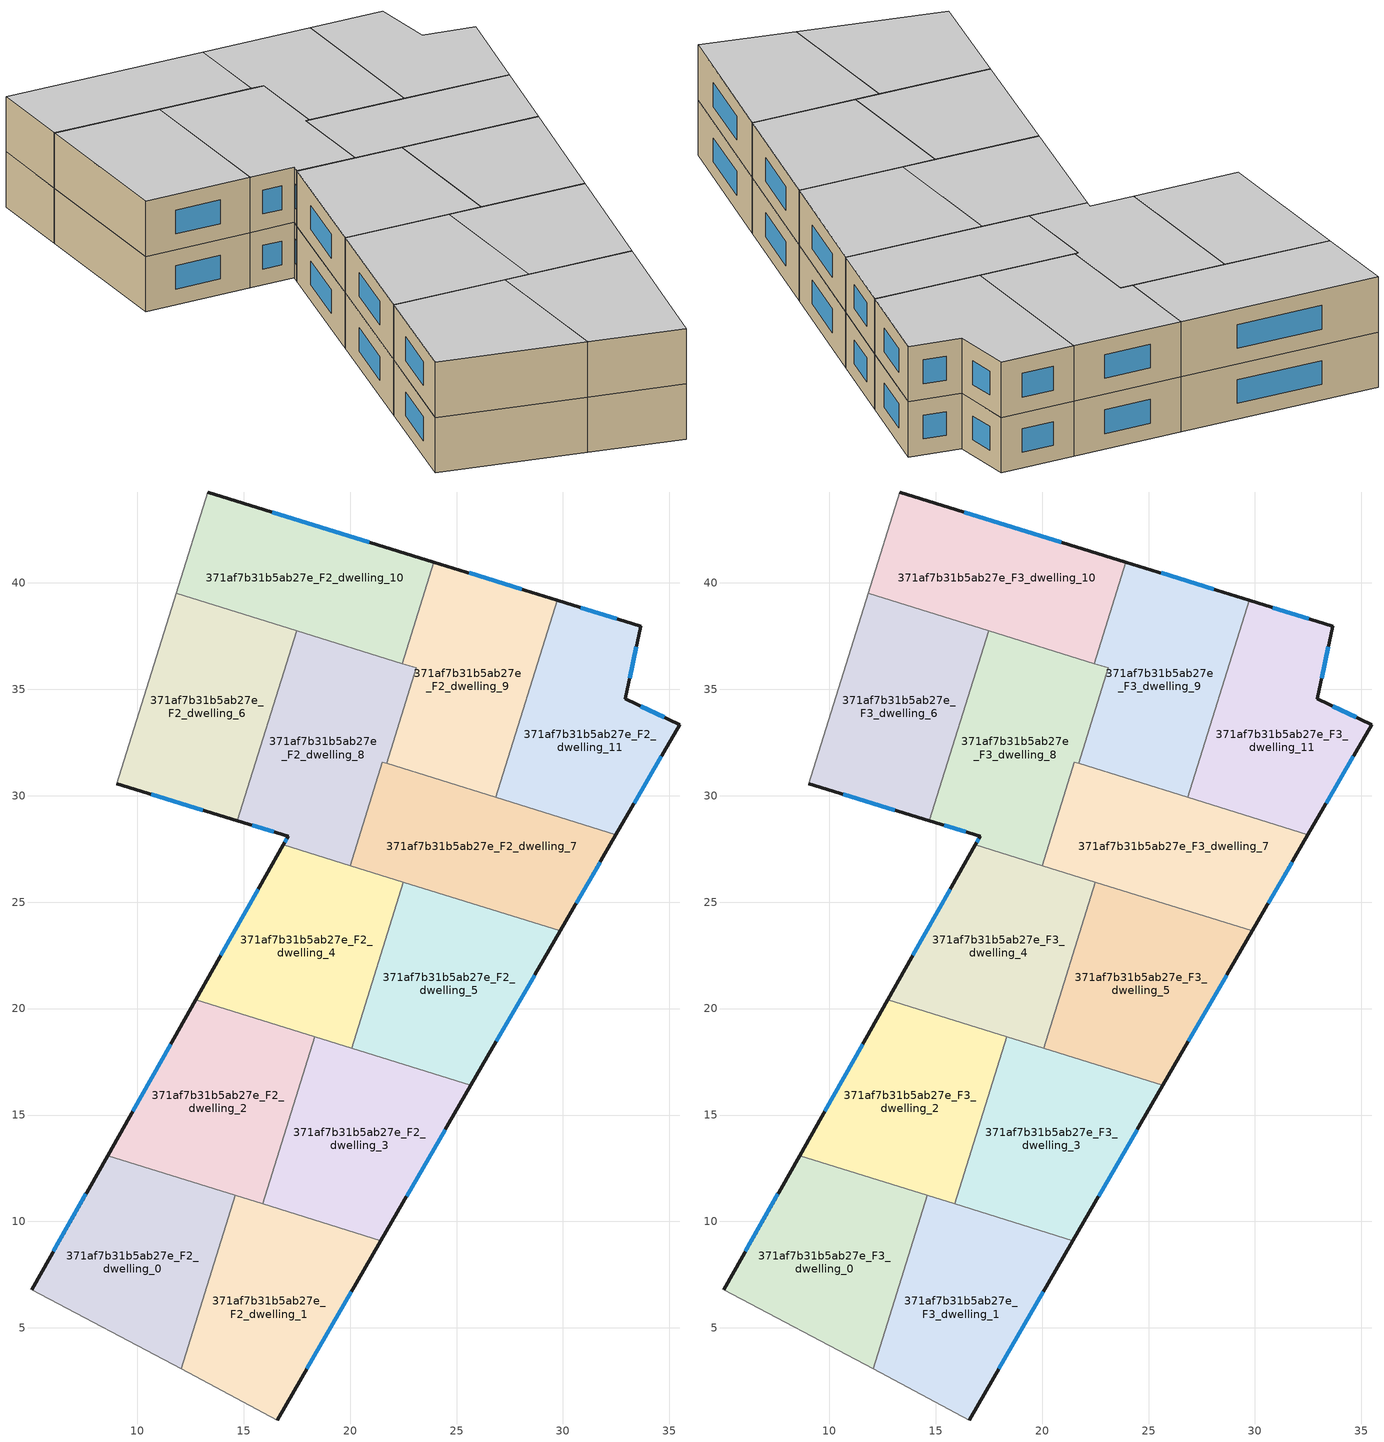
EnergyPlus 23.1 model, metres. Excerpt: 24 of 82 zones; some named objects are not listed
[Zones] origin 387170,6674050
371af7b31b5ab27e_F2_dwelling_0
 floor to 371af7b31b5ab27e_F1_dwelling_0 (EU_floor_Construction): 14.6,11.23 12.06,3.07 5.05,6.8 8.61,13.09 z6
 wall outside (EU_wall_Construction): 8.61,13.09 5.05,6.8 z6:9
 wall adiabatic (EU_wall_Construction): 5.05,6.8 12.06,3.07 z6:9
 wall to 371af7b31b5ab27e_F2_dwelling_1 (EU_wall_Construction): 12.06,3.07 14.6,11.23 z6:9
 wall to 371af7b31b5ab27e_F2_dwelling_2 (EU_wall_Construction): 14.6,11.23 8.61,13.09 z6:9
 window (EU_Window_Construction): 7.59,11.29 6.07,8.6 z6.86:8.14
371af7b31b5ab27e_F2_dwelling_1
 floor to 371af7b31b5ab27e_F1_dwelling_1 (EU_floor_Construction): 21.45,9.09 16.58,0.67 12.06,3.07 14.6,11.23 z6
 wall outside (EU_wall_Construction): 16.58,0.67 21.45,9.09 z6:9
 wall adiabatic (EU_wall_Construction): 12.06,3.07 16.58,0.67 z6:9
 wall to 371af7b31b5ab27e_F2_dwelling_3 (EU_wall_Construction): 21.45,9.09 15.9,10.82 z6:9
 wall to 371af7b31b5ab27e_F2_dwelling_2 (EU_wall_Construction): 15.9,10.82 14.6,11.23 z6:9
 window (EU_Window_Construction): 17.97,3.08 20.06,6.69 z6.86:8.14
371af7b31b5ab27e_F2_dwelling_10
 floor to 371af7b31b5ab27e_F1_dwelling_10 (EU_floor_Construction): 23.94,40.97 22.45,36.2 11.83,39.51 13.31,44.26 z6
 wall outside (EU_wall_Construction): 23.94,40.97 13.31,44.26 z6:9
 wall to 371af7b31b5ab27e_F2_dwelling_9 (EU_wall_Construction): 22.45,36.2 23.94,40.97 z6:9
 wall adiabatic (EU_wall_Construction): 13.31,44.26 11.83,39.51 z6:9
 wall to 371af7b31b5ab27e_F2_dwelling_6 (EU_wall_Construction): 11.83,39.51 17.49,37.75 z6:9
 wall to 371af7b31b5ab27e_F2_dwelling_8 (EU_wall_Construction): 17.49,37.75 22.45,36.2 z6:9
 window (EU_Window_Construction): 20.9,41.91 16.34,43.32 z6.86:8.14
371af7b31b5ab27e_F2_dwelling_11
 floor to 371af7b31b5ab27e_F1_dwelling_11 (EU_floor_Construction): 33.65,37.97 32.92,34.55 35.48,33.34 32.49,28.16 26.84,29.92 29.72,39.18 z6
 wall outside (EU_wall_Construction): 32.49,28.16 35.48,33.34 32.92,34.55 33.65,37.97 29.72,39.18 z6:9
 wall to 371af7b31b5ab27e_F2_dwelling_9 (EU_wall_Construction): 29.72,39.18 26.84,29.92 z6:9
 wall to 371af7b31b5ab27e_F2_dwelling_7 (EU_wall_Construction): 26.84,29.92 32.49,28.16 z6:9
 window (EU_Window_Construction): 32.53,38.32 30.84,38.84 / 33.13,35.52 33.44,36.99 / 34.75,33.68 33.65,34.2 / 33.34,29.64 34.63,31.86 z6.86:8.14
371af7b31b5ab27e_F2_dwelling_2
 floor to 371af7b31b5ab27e_F1_dwelling_2 (EU_floor_Construction): 18.34,18.68 15.9,10.82 8.61,13.09 12.75,20.42 z6
 wall outside (EU_wall_Construction): 12.75,20.42 8.61,13.09 z6:9
 wall to 371af7b31b5ab27e_F2_dwelling_3 (EU_wall_Construction): 15.9,10.82 18.34,18.68 z6:9
 wall to 371af7b31b5ab27e_F2_dwelling_4 (EU_wall_Construction): 18.34,18.68 12.75,20.42 z6:9
 window (EU_Window_Construction): 11.57,18.32 9.79,15.18 z6.86:8.14
371af7b31b5ab27e_F2_dwelling_3
 floor to 371af7b31b5ab27e_F1_dwelling_3 (EU_floor_Construction): 25.68,16.39 21.45,9.09 15.9,10.82 18.34,18.68 z6
 wall outside (EU_wall_Construction): 21.45,9.09 25.68,16.39 z6:9
 wall to 371af7b31b5ab27e_F2_dwelling_5 (EU_wall_Construction): 25.68,16.39 20.08,18.14 z6:9
 wall to 371af7b31b5ab27e_F2_dwelling_4 (EU_wall_Construction): 20.08,18.14 18.34,18.68 z6:9
 window (EU_Window_Construction): 22.66,11.18 24.47,14.31 z6.86:8.14
371af7b31b5ab27e_F2_dwelling_4
 floor to 371af7b31b5ab27e_F1_dwelling_4 (EU_floor_Construction): 22.51,25.94 20.08,18.14 12.75,20.42 16.87,27.7 z6
 wall outside (EU_wall_Construction): 16.87,27.7 12.75,20.42 z6:9
 wall to 371af7b31b5ab27e_F2_dwelling_5 (EU_wall_Construction): 20.08,18.14 22.51,25.94 z6:9
 wall to 371af7b31b5ab27e_F2_dwelling_8 (EU_wall_Construction): 20.01,26.72 16.87,27.7 z6:9
 wall to 371af7b31b5ab27e_F2_dwelling_7 (EU_wall_Construction): 22.51,25.94 20.01,26.72 z6:9
 window (EU_Window_Construction): 15.69,25.62 13.93,22.5 z6.86:8.14
371af7b31b5ab27e_F2_dwelling_5
 floor to 371af7b31b5ab27e_F1_dwelling_5 (EU_floor_Construction): 29.88,23.65 25.68,16.39 20.08,18.14 22.51,25.94 z6
 wall outside (EU_wall_Construction): 25.68,16.39 29.88,23.65 z6:9
 wall to 371af7b31b5ab27e_F2_dwelling_7 (EU_wall_Construction): 29.88,23.65 22.51,25.94 z6:9
 window (EU_Window_Construction): 26.88,18.47 28.68,21.58 z6.86:8.14
371af7b31b5ab27e_F2_dwelling_6
 floor to 371af7b31b5ab27e_F1_dwelling_6 (EU_floor_Construction): 17.49,37.75 14.71,28.83 9.04,30.55 11.83,39.51 z6
 wall outside (EU_wall_Construction): 9.04,30.55 14.71,28.83 z6:9
 wall to 371af7b31b5ab27e_F2_dwelling_8 (EU_wall_Construction): 14.71,28.83 17.49,37.75 z6:9
 wall adiabatic (EU_wall_Construction): 11.83,39.51 9.04,30.55 z6:9
 window (EU_Window_Construction): 10.66,30.06 13.09,29.32 z6.86:8.14
371af7b31b5ab27e_F2_dwelling_7
 floor to 371af7b31b5ab27e_F1_dwelling_7 (EU_floor_Construction): 32.49,28.16 29.88,23.65 20.01,26.72 21.52,31.58 z6
 wall outside (EU_wall_Construction): 29.88,23.65 32.49,28.16 z6:9
 wall to 371af7b31b5ab27e_F2_dwelling_8 (EU_wall_Construction): 21.71,31.52 21.52,31.58 20.01,26.72 z6:9
 wall to 371af7b31b5ab27e_F2_dwelling_9 (EU_wall_Construction): 26.84,29.92 21.71,31.52 z6:9
 window (EU_Window_Construction): 30.62,24.94 31.74,26.87 z6.86:8.14
371af7b31b5ab27e_F2_dwelling_8
 floor to 371af7b31b5ab27e_F1_dwelling_8 (EU_floor_Construction): 23.11,36 21.71,31.52 21.52,31.58 20.01,26.72 16.87,27.7 17.1,28.1 14.71,28.83 17.49,37.75 z6
 wall outside (EU_wall_Construction): 14.71,28.83 17.1,28.1 16.87,27.7 z6:9
 wall to 371af7b31b5ab27e_F2_dwelling_9 (EU_wall_Construction): 21.71,31.52 23.11,36 22.45,36.2 z6:9
 window (EU_Window_Construction): 17.03,27.99 16.93,27.81 / 15.39,28.62 16.42,28.31 z6.86:8.14
371af7b31b5ab27e_F2_dwelling_9
 floor to 371af7b31b5ab27e_F1_dwelling_9 (EU_floor_Construction): 29.72,39.18 26.84,29.92 21.71,31.52 23.11,36 22.45,36.2 23.94,40.97 z6
 wall outside (EU_wall_Construction): 29.72,39.18 23.94,40.97 z6:9
 window (EU_Window_Construction): 28.07,39.69 25.59,40.46 z6.86:8.14
371af7b31b5ab27e_F3_dwelling_0
 floor to 371af7b31b5ab27e_F2_dwelling_0 (EU_floor_Construction): 14.6,11.23 12.06,3.07 5.05,6.8 8.61,13.09 z9
 wall outside (EU_wall_Construction): 8.61,13.09 5.05,6.8 z9:12
 wall adiabatic (EU_wall_Construction): 5.05,6.8 12.06,3.07 z9:12
 wall to 371af7b31b5ab27e_F3_dwelling_1 (EU_wall_Construction): 12.06,3.07 14.6,11.23 z9:12
 wall to 371af7b31b5ab27e_F3_dwelling_2 (EU_wall_Construction): 14.6,11.23 8.61,13.09 z9:12
 window (EU_Window_Construction): 7.59,11.29 6.07,8.6 z9.86:11.14
 ceiling to 371af7b31b5ab27e_F4_dwelling_0 (EU_floor_Construction): 12.06,3.07 14.6,11.23 8.61,13.09 5.05,6.8 z12
371af7b31b5ab27e_F3_dwelling_1
 floor to 371af7b31b5ab27e_F2_dwelling_1 (EU_floor_Construction): 21.45,9.09 16.58,0.67 12.06,3.07 14.6,11.23 z9
 wall outside (EU_wall_Construction): 16.58,0.67 21.45,9.09 z9:12
 wall adiabatic (EU_wall_Construction): 12.06,3.07 16.58,0.67 z9:12
 wall to 371af7b31b5ab27e_F3_dwelling_3 (EU_wall_Construction): 21.45,9.09 15.9,10.82 z9:12
 wall to 371af7b31b5ab27e_F3_dwelling_2 (EU_wall_Construction): 15.9,10.82 14.6,11.23 z9:12
 window (EU_Window_Construction): 17.97,3.08 20.06,6.69 z9.86:11.14
 ceiling to 371af7b31b5ab27e_F4_dwelling_1 (EU_floor_Construction): 16.58,0.67 21.45,9.09 14.6,11.23 12.06,3.07 z12
371af7b31b5ab27e_F3_dwelling_10
 floor to 371af7b31b5ab27e_F2_dwelling_10 (EU_floor_Construction): 23.94,40.97 22.45,36.2 11.83,39.51 13.31,44.26 z9
 wall outside (EU_wall_Construction): 23.94,40.97 13.31,44.26 z9:12
 wall to 371af7b31b5ab27e_F3_dwelling_9 (EU_wall_Construction): 22.45,36.2 23.94,40.97 z9:12
 wall adiabatic (EU_wall_Construction): 13.31,44.26 11.83,39.51 z9:12
 wall to 371af7b31b5ab27e_F3_dwelling_6 (EU_wall_Construction): 11.83,39.51 17.49,37.75 z9:12
 wall to 371af7b31b5ab27e_F3_dwelling_8 (EU_wall_Construction): 17.49,37.75 22.45,36.2 z9:12
 window (EU_Window_Construction): 20.9,41.91 16.34,43.32 z9.86:11.14
 ceiling to 371af7b31b5ab27e_F4_dwelling_10 (EU_floor_Construction): 22.45,36.2 23.94,40.97 13.31,44.26 11.83,39.51 z12
371af7b31b5ab27e_F3_dwelling_11
 floor to 371af7b31b5ab27e_F2_dwelling_11 (EU_floor_Construction): 33.65,37.97 32.92,34.55 35.48,33.34 32.49,28.16 26.84,29.92 29.72,39.18 z9
 wall outside (EU_wall_Construction): 32.49,28.16 35.48,33.34 32.92,34.55 33.65,37.97 29.72,39.18 z9:12
 wall to 371af7b31b5ab27e_F3_dwelling_9 (EU_wall_Construction): 29.72,39.18 26.84,29.92 z9:12
 wall to 371af7b31b5ab27e_F3_dwelling_7 (EU_wall_Construction): 26.84,29.92 32.49,28.16 z9:12
 window (EU_Window_Construction): 32.53,38.32 30.84,38.84 / 33.13,35.52 33.44,36.99 / 34.75,33.68 33.65,34.2 / 33.34,29.64 34.63,31.86 z9.86:11.14
 ceiling to 371af7b31b5ab27e_F4_dwelling_11 (EU_floor_Construction): 32.49,28.16 35.48,33.34 32.92,34.55 33.65,37.97 29.72,39.18 26.84,29.92 z12
371af7b31b5ab27e_F3_dwelling_2
 floor to 371af7b31b5ab27e_F2_dwelling_2 (EU_floor_Construction): 18.34,18.68 15.9,10.82 8.61,13.09 12.75,20.42 z9
 wall outside (EU_wall_Construction): 12.75,20.42 8.61,13.09 z9:12
 wall to 371af7b31b5ab27e_F3_dwelling_3 (EU_wall_Construction): 15.9,10.82 18.34,18.68 z9:12
 wall to 371af7b31b5ab27e_F3_dwelling_4 (EU_wall_Construction): 18.34,18.68 12.75,20.42 z9:12
 window (EU_Window_Construction): 11.57,18.32 9.79,15.18 z9.86:11.14
 ceiling to 371af7b31b5ab27e_F4_dwelling_2 (EU_floor_Construction): 15.9,10.82 18.34,18.68 12.75,20.42 8.61,13.09 z12
371af7b31b5ab27e_F3_dwelling_3
 floor to 371af7b31b5ab27e_F2_dwelling_3 (EU_floor_Construction): 25.68,16.39 21.45,9.09 15.9,10.82 18.34,18.68 z9
 wall outside (EU_wall_Construction): 21.45,9.09 25.68,16.39 z9:12
 wall to 371af7b31b5ab27e_F3_dwelling_5 (EU_wall_Construction): 25.68,16.39 20.08,18.14 z9:12
 wall to 371af7b31b5ab27e_F3_dwelling_4 (EU_wall_Construction): 20.08,18.14 18.34,18.68 z9:12
 window (EU_Window_Construction): 22.66,11.18 24.47,14.31 z9.86:11.14
 ceiling to 371af7b31b5ab27e_F4_dwelling_3 (EU_floor_Construction): 21.45,9.09 25.68,16.39 18.34,18.68 15.9,10.82 z12
371af7b31b5ab27e_F3_dwelling_4
 floor to 371af7b31b5ab27e_F2_dwelling_4 (EU_floor_Construction): 22.51,25.94 20.08,18.14 12.75,20.42 16.87,27.7 z9
 wall outside (EU_wall_Construction): 16.87,27.7 12.75,20.42 z9:12
 wall to 371af7b31b5ab27e_F3_dwelling_5 (EU_wall_Construction): 20.08,18.14 22.51,25.94 z9:12
 wall to 371af7b31b5ab27e_F3_dwelling_8 (EU_wall_Construction): 20.01,26.72 16.87,27.7 z9:12
 wall to 371af7b31b5ab27e_F3_dwelling_7 (EU_wall_Construction): 22.51,25.94 20.01,26.72 z9:12
 window (EU_Window_Construction): 15.69,25.62 13.93,22.5 z9.86:11.14
 ceiling to 371af7b31b5ab27e_F4_dwelling_4 (EU_floor_Construction): 20.08,18.14 22.51,25.94 16.87,27.7 12.75,20.42 z12
371af7b31b5ab27e_F3_dwelling_5
 floor to 371af7b31b5ab27e_F2_dwelling_5 (EU_floor_Construction): 29.88,23.65 25.68,16.39 20.08,18.14 22.51,25.94 z9
 wall outside (EU_wall_Construction): 25.68,16.39 29.88,23.65 z9:12
 wall to 371af7b31b5ab27e_F3_dwelling_7 (EU_wall_Construction): 29.88,23.65 22.51,25.94 z9:12
 window (EU_Window_Construction): 26.88,18.47 28.68,21.58 z9.86:11.14
 ceiling to 371af7b31b5ab27e_F4_dwelling_5 (EU_floor_Construction): 25.68,16.39 29.88,23.65 22.51,25.94 20.08,18.14 z12
371af7b31b5ab27e_F3_dwelling_6
 floor to 371af7b31b5ab27e_F2_dwelling_6 (EU_floor_Construction): 17.49,37.75 14.71,28.83 9.04,30.55 11.83,39.51 z9
 wall outside (EU_wall_Construction): 9.04,30.55 14.71,28.83 z9:12
 wall to 371af7b31b5ab27e_F3_dwelling_8 (EU_wall_Construction): 14.71,28.83 17.49,37.75 z9:12
 wall adiabatic (EU_wall_Construction): 11.83,39.51 9.04,30.55 z9:12
 window (EU_Window_Construction): 10.66,30.06 13.09,29.32 z9.86:11.14
 ceiling to 371af7b31b5ab27e_F4_dwelling_6 (EU_floor_Construction): 14.71,28.83 17.49,37.75 11.83,39.51 9.04,30.55 z12
371af7b31b5ab27e_F3_dwelling_7
 floor to 371af7b31b5ab27e_F2_dwelling_7 (EU_floor_Construction): 32.49,28.16 29.88,23.65 20.01,26.72 21.52,31.58 z9
 wall outside (EU_wall_Construction): 29.88,23.65 32.49,28.16 z9:12
 wall to 371af7b31b5ab27e_F3_dwelling_8 (EU_wall_Construction): 21.71,31.52 21.52,31.58 20.01,26.72 z9:12
 wall to 371af7b31b5ab27e_F3_dwelling_9 (EU_wall_Construction): 26.84,29.92 21.71,31.52 z9:12
 window (EU_Window_Construction): 30.62,24.94 31.74,26.87 z9.86:11.14
 ceiling to 371af7b31b5ab27e_F4_dwelling_7 (EU_floor_Construction): 29.88,23.65 32.49,28.16 21.52,31.58 20.01,26.72 z12
371af7b31b5ab27e_F3_dwelling_8
 floor to 371af7b31b5ab27e_F2_dwelling_8 (EU_floor_Construction): 23.11,36 21.71,31.52 21.52,31.58 20.01,26.72 16.87,27.7 17.1,28.1 14.71,28.83 17.49,37.75 z9
 wall outside (EU_wall_Construction): 14.71,28.83 17.1,28.1 16.87,27.7 z9:12
 wall to 371af7b31b5ab27e_F3_dwelling_9 (EU_wall_Construction): 21.71,31.52 23.11,36 22.45,36.2 z9:12
 window (EU_Window_Construction): 17.03,27.99 16.93,27.81 / 15.39,28.62 16.42,28.31 z9.86:11.14
 ceiling to 371af7b31b5ab27e_F4_dwelling_8 (EU_floor_Construction): 20.01,26.72 21.52,31.58 21.71,31.52 23.11,36 17.49,37.75 14.71,28.83 17.1,28.1 16.87,27.7 z12
371af7b31b5ab27e_F3_dwelling_9
 floor to 371af7b31b5ab27e_F2_dwelling_9 (EU_floor_Construction): 29.72,39.18 26.84,29.92 21.71,31.52 23.11,36 22.45,36.2 23.94,40.97 z9
 wall outside (EU_wall_Construction): 29.72,39.18 23.94,40.97 z9:12
 window (EU_Window_Construction): 28.07,39.69 25.59,40.46 z9.86:11.14
 ceiling to 371af7b31b5ab27e_F4_dwelling_9 (EU_floor_Construction): 26.84,29.92 29.72,39.18 23.94,40.97 22.45,36.2 23.11,36 21.71,31.52 z12
[Building]
EU S2 Campaign: North Axis=0; Terrain=City; Solar Distribution=FullExterior
[Site:Location]
Helsinki-Vantaa.AP: Latitude=60.317; Longitude=24.963; Time Zone=2; Elevation=54.6
[SizingPeriod:WeatherFileDays]
AnnualSizingPeriod: Begin Month=1; Begin Day of Month=1; End Month=12; End Day of Month=31; Day of Week for Start Day=Monday; Use Weather File Daylight Saving Period=No; Use Weather File Rain and Snow Indicators=No
[MATERIAL]
EU_InternalMass_Material: Roughness=MediumRough; Thickness=0.1; Conductivity=1; Density=1800; Specific Heat=900; Thermal Absorptance=0.9; Solar Absorptance=0.7; Visible Absorptance=0.7
[MATERIAL:NOMASS] Roughness=MediumRough; Thermal Absorptance=0.9; Solar Absorptance=0.7; Visible Absorptance=0.7
Name | Thermal Resistance
EU_wall_NoMass | 1.10183
EU_floor_NoMass | 1.70606
[WINDOWMATERIAL:SIMPLEGLAZINGSYSTEM]
EU_Window_SimpleGlazing: UFactor=3.11035; Solar Heat Gain Coefficient=0.8; Visible Transmittance=0.8
[CONSTRUCTION]
EU_wall_Construction: EU_wall_NoMass
EU_floor_Construction: EU_floor_NoMass
EU_Window_Construction: EU_Window_SimpleGlazing
EU_InternalMass_Construction: EU_InternalMass_Material
[ZONE] Type=1; Multiplier=1; Ceiling Height=autocalculate; Floor Area=autocalculate; Part of Total Floor Area=Yes
Name | Volume
371af7b31b5ab27e_F2_dwelling_0; 371af7b31b5ab27e_F3_dwelling_0; 371af7b31b5ab27e_F2_dwelling_4; 371af7b31b5ab27e_F3_dwelling_4 | 166.483
371af7b31b5ab27e_F2_dwelling_1; 371af7b31b5ab27e_F3_dwelling_1 | 166.484
371af7b31b5ab27e_F2_dwelling_10; 371af7b31b5ab27e_F3_dwelling_10 | 166.499
371af7b31b5ab27e_F2_dwelling_11; 371af7b31b5ab27e_F3_dwelling_11 | 166.487
371af7b31b5ab27e_F2_dwelling_2; 371af7b31b5ab27e_F3_dwelling_2 | 166.488
371af7b31b5ab27e_F2_dwelling_3; 371af7b31b5ab27e_F3_dwelling_3 | 166.498
371af7b31b5ab27e_F2_dwelling_5; 371af7b31b5ab27e_F3_dwelling_5 | 166.48
371af7b31b5ab27e_F2_dwelling_6; 371af7b31b5ab27e_F3_dwelling_6 | 166.485
371af7b31b5ab27e_F2_dwelling_7; 371af7b31b5ab27e_F3_dwelling_7 | 166.496
371af7b31b5ab27e_F2_dwelling_8; 371af7b31b5ab27e_F3_dwelling_8 | 166.489
371af7b31b5ab27e_F2_dwelling_9; 371af7b31b5ab27e_F3_dwelling_9 | 166.493
[INTERNALMASS] Construction=EU_InternalMass_Construction
Name | Zone or ZoneList | Surface Area
371af7b31b5ab27e_F2_dwelling_0_EU_InternalMass | 371af7b31b5ab27e_F2_dwelling_0 | 55.4958
371af7b31b5ab27e_F2_dwelling_1_EU_InternalMass | 371af7b31b5ab27e_F2_dwelling_1 | 55.499
371af7b31b5ab27e_F2_dwelling_2_EU_InternalMass | 371af7b31b5ab27e_F2_dwelling_2 | 55.4956
371af7b31b5ab27e_F2_dwelling_3_EU_InternalMass | 371af7b31b5ab27e_F2_dwelling_3 | 55.5012
371af7b31b5ab27e_F2_dwelling_4_EU_InternalMass | 371af7b31b5ab27e_F2_dwelling_4 | 55.4934
371af7b31b5ab27e_F2_dwelling_5_EU_InternalMass | 371af7b31b5ab27e_F2_dwelling_5 | 55.4944
371af7b31b5ab27e_F2_dwelling_6_EU_InternalMass | 371af7b31b5ab27e_F2_dwelling_6 | 55.4951
371af7b31b5ab27e_F2_dwelling_7_EU_InternalMass | 371af7b31b5ab27e_F2_dwelling_7 | 55.4984
371af7b31b5ab27e_F2_dwelling_8_EU_InternalMass | 371af7b31b5ab27e_F2_dwelling_8 | 55.4965
371af7b31b5ab27e_F2_dwelling_9_EU_InternalMass | 371af7b31b5ab27e_F2_dwelling_9 | 55.4973
371af7b31b5ab27e_F2_dwelling_10_EU_InternalMass | 371af7b31b5ab27e_F2_dwelling_10 | 55.4996
371af7b31b5ab27e_F2_dwelling_11_EU_InternalMass | 371af7b31b5ab27e_F2_dwelling_11 | 55.4954
371af7b31b5ab27e_F3_dwelling_0_EU_InternalMass | 371af7b31b5ab27e_F3_dwelling_0 | 55.4958
371af7b31b5ab27e_F3_dwelling_1_EU_InternalMass | 371af7b31b5ab27e_F3_dwelling_1 | 55.499
371af7b31b5ab27e_F3_dwelling_2_EU_InternalMass | 371af7b31b5ab27e_F3_dwelling_2 | 55.4956
371af7b31b5ab27e_F3_dwelling_3_EU_InternalMass | 371af7b31b5ab27e_F3_dwelling_3 | 55.5012
371af7b31b5ab27e_F3_dwelling_4_EU_InternalMass | 371af7b31b5ab27e_F3_dwelling_4 | 55.4934
371af7b31b5ab27e_F3_dwelling_5_EU_InternalMass | 371af7b31b5ab27e_F3_dwelling_5 | 55.4944
371af7b31b5ab27e_F3_dwelling_6_EU_InternalMass | 371af7b31b5ab27e_F3_dwelling_6 | 55.4951
371af7b31b5ab27e_F3_dwelling_7_EU_InternalMass | 371af7b31b5ab27e_F3_dwelling_7 | 55.4984
371af7b31b5ab27e_F3_dwelling_8_EU_InternalMass | 371af7b31b5ab27e_F3_dwelling_8 | 55.4965
371af7b31b5ab27e_F3_dwelling_9_EU_InternalMass | 371af7b31b5ab27e_F3_dwelling_9 | 55.4973
371af7b31b5ab27e_F3_dwelling_10_EU_InternalMass | 371af7b31b5ab27e_F3_dwelling_10 | 55.4996
371af7b31b5ab27e_F3_dwelling_11_EU_InternalMass | 371af7b31b5ab27e_F3_dwelling_11 | 55.4954
[OTHEREQUIPMENT] Fuel Type=Electricity; Design Level Calculation Method=Watts/Area; Power per Zone Floor Area=1; Fraction Latent=0; Fraction Radiant=0; Fraction Lost=0; Carbon Dioxide Generation Rate=0; EndUse Subcategory=EU_Step8_InternalGains
Name | Zone or ZoneList or Space or SpaceList | Schedule
EU_Step8_InternalGain_371af7b31b5ab27e_F2_dwelling_0_f000 | 371af7b31b5ab27e_F2_dwelling_0 | EU_Step8_GainSchedule_371af7b31b5ab27e_F2_dwelling_0_f000
EU_Step8_InternalGain_371af7b31b5ab27e_F2_dwelling_1_f000 | 371af7b31b5ab27e_F2_dwelling_1 | EU_Step8_GainSchedule_371af7b31b5ab27e_F2_dwelling_1_f000
EU_Step8_InternalGain_371af7b31b5ab27e_F2_dwelling_2_f000 | 371af7b31b5ab27e_F2_dwelling_2 | EU_Step8_GainSchedule_371af7b31b5ab27e_F2_dwelling_2_f000
EU_Step8_InternalGain_371af7b31b5ab27e_F2_dwelling_3_f000 | 371af7b31b5ab27e_F2_dwelling_3 | EU_Step8_GainSchedule_371af7b31b5ab27e_F2_dwelling_3_f000
EU_Step8_InternalGain_371af7b31b5ab27e_F2_dwelling_4_f000 | 371af7b31b5ab27e_F2_dwelling_4 | EU_Step8_GainSchedule_371af7b31b5ab27e_F2_dwelling_4_f000
EU_Step8_InternalGain_371af7b31b5ab27e_F2_dwelling_5_f000 | 371af7b31b5ab27e_F2_dwelling_5 | EU_Step8_GainSchedule_371af7b31b5ab27e_F2_dwelling_5_f000
EU_Step8_InternalGain_371af7b31b5ab27e_F2_dwelling_6_f000 | 371af7b31b5ab27e_F2_dwelling_6 | EU_Step8_GainSchedule_371af7b31b5ab27e_F2_dwelling_6_f000
EU_Step8_InternalGain_371af7b31b5ab27e_F2_dwelling_7_f000 | 371af7b31b5ab27e_F2_dwelling_7 | EU_Step8_GainSchedule_371af7b31b5ab27e_F2_dwelling_7_f000
EU_Step8_InternalGain_371af7b31b5ab27e_F2_dwelling_8_f000 | 371af7b31b5ab27e_F2_dwelling_8 | EU_Step8_GainSchedule_371af7b31b5ab27e_F2_dwelling_8_f000
EU_Step8_InternalGain_371af7b31b5ab27e_F2_dwelling_9_f000 | 371af7b31b5ab27e_F2_dwelling_9 | EU_Step8_GainSchedule_371af7b31b5ab27e_F2_dwelling_9_f000
EU_Step8_InternalGain_371af7b31b5ab27e_F2_dwelling_10_f000 | 371af7b31b5ab27e_F2_dwelling_10 | EU_Step8_GainSchedule_371af7b31b5ab27e_F2_dwelling_10_f000
EU_Step8_InternalGain_371af7b31b5ab27e_F2_dwelling_11_f000 | 371af7b31b5ab27e_F2_dwelling_11 | EU_Step8_GainSchedule_371af7b31b5ab27e_F2_dwelling_11_f000
EU_Step8_InternalGain_371af7b31b5ab27e_F3_dwelling_0_f000 | 371af7b31b5ab27e_F3_dwelling_0 | EU_Step8_GainSchedule_371af7b31b5ab27e_F3_dwelling_0_f000
EU_Step8_InternalGain_371af7b31b5ab27e_F3_dwelling_1_f000 | 371af7b31b5ab27e_F3_dwelling_1 | EU_Step8_GainSchedule_371af7b31b5ab27e_F3_dwelling_1_f000
EU_Step8_InternalGain_371af7b31b5ab27e_F3_dwelling_2_f000 | 371af7b31b5ab27e_F3_dwelling_2 | EU_Step8_GainSchedule_371af7b31b5ab27e_F3_dwelling_2_f000
EU_Step8_InternalGain_371af7b31b5ab27e_F3_dwelling_3_f000 | 371af7b31b5ab27e_F3_dwelling_3 | EU_Step8_GainSchedule_371af7b31b5ab27e_F3_dwelling_3_f000
EU_Step8_InternalGain_371af7b31b5ab27e_F3_dwelling_4_f000 | 371af7b31b5ab27e_F3_dwelling_4 | EU_Step8_GainSchedule_371af7b31b5ab27e_F3_dwelling_4_f000
EU_Step8_InternalGain_371af7b31b5ab27e_F3_dwelling_5_f000 | 371af7b31b5ab27e_F3_dwelling_5 | EU_Step8_GainSchedule_371af7b31b5ab27e_F3_dwelling_5_f000
EU_Step8_InternalGain_371af7b31b5ab27e_F3_dwelling_6_f000 | 371af7b31b5ab27e_F3_dwelling_6 | EU_Step8_GainSchedule_371af7b31b5ab27e_F3_dwelling_6_f000
EU_Step8_InternalGain_371af7b31b5ab27e_F3_dwelling_7_f000 | 371af7b31b5ab27e_F3_dwelling_7 | EU_Step8_GainSchedule_371af7b31b5ab27e_F3_dwelling_7_f000
EU_Step8_InternalGain_371af7b31b5ab27e_F3_dwelling_8_f000 | 371af7b31b5ab27e_F3_dwelling_8 | EU_Step8_GainSchedule_371af7b31b5ab27e_F3_dwelling_8_f000
EU_Step8_InternalGain_371af7b31b5ab27e_F3_dwelling_9_f000 | 371af7b31b5ab27e_F3_dwelling_9 | EU_Step8_GainSchedule_371af7b31b5ab27e_F3_dwelling_9_f000
EU_Step8_InternalGain_371af7b31b5ab27e_F3_dwelling_10_f000 | 371af7b31b5ab27e_F3_dwelling_10 | EU_Step8_GainSchedule_371af7b31b5ab27e_F3_dwelling_10_f000
EU_Step8_InternalGain_371af7b31b5ab27e_F3_dwelling_11_f000 | 371af7b31b5ab27e_F3_dwelling_11 | EU_Step8_GainSchedule_371af7b31b5ab27e_F3_dwelling_11_f000
[ZONEVENTILATION:DESIGNFLOWRATE] Schedule=EU_AlwaysOn; Design Flow Rate Calculation Method=AirChanges/Hour; Air Changes per Hour=0.756316; Ventilation Type=Natural; Fan Pressure Rise=0; Fan Total Efficiency=1; Constant Term Coefficient=1; Temperature Term Coefficient=0; Velocity Term Coefficient=0; Velocity Squared Term Coefficient=0; Minimum Indoor Temperature=-100; Maximum Indoor Temperature=100; Delta Temperature=-100; Minimum Outdoor Temperature=-100; Maximum Outdoor Temperature=100; Maximum Wind Speed=40
Name | Zone or ZoneList or Space or SpaceList
EU_ConstantAir_371af7b31b5ab27e_F2_dwelling_0 | 371af7b31b5ab27e_F2_dwelling_0
EU_ConstantAir_371af7b31b5ab27e_F2_dwelling_1 | 371af7b31b5ab27e_F2_dwelling_1
EU_ConstantAir_371af7b31b5ab27e_F2_dwelling_2 | 371af7b31b5ab27e_F2_dwelling_2
EU_ConstantAir_371af7b31b5ab27e_F2_dwelling_3 | 371af7b31b5ab27e_F2_dwelling_3
EU_ConstantAir_371af7b31b5ab27e_F2_dwelling_4 | 371af7b31b5ab27e_F2_dwelling_4
EU_ConstantAir_371af7b31b5ab27e_F2_dwelling_5 | 371af7b31b5ab27e_F2_dwelling_5
EU_ConstantAir_371af7b31b5ab27e_F2_dwelling_6 | 371af7b31b5ab27e_F2_dwelling_6
EU_ConstantAir_371af7b31b5ab27e_F2_dwelling_7 | 371af7b31b5ab27e_F2_dwelling_7
EU_ConstantAir_371af7b31b5ab27e_F2_dwelling_8 | 371af7b31b5ab27e_F2_dwelling_8
EU_ConstantAir_371af7b31b5ab27e_F2_dwelling_9 | 371af7b31b5ab27e_F2_dwelling_9
EU_ConstantAir_371af7b31b5ab27e_F2_dwelling_10 | 371af7b31b5ab27e_F2_dwelling_10
EU_ConstantAir_371af7b31b5ab27e_F2_dwelling_11 | 371af7b31b5ab27e_F2_dwelling_11
EU_ConstantAir_371af7b31b5ab27e_F3_dwelling_0 | 371af7b31b5ab27e_F3_dwelling_0
EU_ConstantAir_371af7b31b5ab27e_F3_dwelling_1 | 371af7b31b5ab27e_F3_dwelling_1
EU_ConstantAir_371af7b31b5ab27e_F3_dwelling_2 | 371af7b31b5ab27e_F3_dwelling_2
EU_ConstantAir_371af7b31b5ab27e_F3_dwelling_3 | 371af7b31b5ab27e_F3_dwelling_3
EU_ConstantAir_371af7b31b5ab27e_F3_dwelling_4 | 371af7b31b5ab27e_F3_dwelling_4
EU_ConstantAir_371af7b31b5ab27e_F3_dwelling_5 | 371af7b31b5ab27e_F3_dwelling_5
EU_ConstantAir_371af7b31b5ab27e_F3_dwelling_6 | 371af7b31b5ab27e_F3_dwelling_6
EU_ConstantAir_371af7b31b5ab27e_F3_dwelling_7 | 371af7b31b5ab27e_F3_dwelling_7
EU_ConstantAir_371af7b31b5ab27e_F3_dwelling_8 | 371af7b31b5ab27e_F3_dwelling_8
EU_ConstantAir_371af7b31b5ab27e_F3_dwelling_9 | 371af7b31b5ab27e_F3_dwelling_9
EU_ConstantAir_371af7b31b5ab27e_F3_dwelling_10 | 371af7b31b5ab27e_F3_dwelling_10
EU_ConstantAir_371af7b31b5ab27e_F3_dwelling_11 | 371af7b31b5ab27e_F3_dwelling_11
[HVACTEMPLATE:ZONE:IDEALLOADSAIRSYSTEM] System Availability Schedule=EU_AlwaysOn; Maximum Heating Supply Air Temperature=50; Minimum Cooling Supply Air Temperature=13; Maximum Heating Supply Air Humidity Ratio=0.0156; Minimum Cooling Supply Air Humidity Ratio=0.0077; Heating Limit=NoLimit; Cooling Limit=NoLimit; Heating Availability Schedule=EU_AlwaysOn; Cooling Availability Schedule=EU_CoolingOff; Dehumidification Control Type=ConstantSensibleHeatRatio; Cooling Sensible Heat Ratio=0.7; Dehumidification Setpoint=60; Humidification Control Type=None; Humidification Setpoint=30; Outdoor Air Method=None; Outdoor Air Flow Rate per Person=0.00944; Outdoor Air Flow Rate per Zone Floor Area=0; Outdoor Air Flow Rate per Zone=0; Demand Controlled Ventilation Type=None; Outdoor Air Economizer Type=NoEconomizer; Heat Recovery Type=None; Sensible Heat Recovery Effectiveness=0.7; Latent Heat Recovery Effectiveness=0.65
Name | Template Thermostat
371af7b31b5ab27e_F2_dwelling_0 | EU_HeatOnly_371af7b31b5ab27e_F2_dwelling_0
371af7b31b5ab27e_F2_dwelling_1 | EU_HeatOnly_371af7b31b5ab27e_F2_dwelling_1
371af7b31b5ab27e_F2_dwelling_2 | EU_HeatOnly_371af7b31b5ab27e_F2_dwelling_2
371af7b31b5ab27e_F2_dwelling_3 | EU_HeatOnly_371af7b31b5ab27e_F2_dwelling_3
371af7b31b5ab27e_F2_dwelling_4 | EU_HeatOnly_371af7b31b5ab27e_F2_dwelling_4
371af7b31b5ab27e_F2_dwelling_5 | EU_HeatOnly_371af7b31b5ab27e_F2_dwelling_5
371af7b31b5ab27e_F2_dwelling_6 | EU_HeatOnly_371af7b31b5ab27e_F2_dwelling_6
371af7b31b5ab27e_F2_dwelling_7 | EU_HeatOnly_371af7b31b5ab27e_F2_dwelling_7
371af7b31b5ab27e_F2_dwelling_8 | EU_HeatOnly_371af7b31b5ab27e_F2_dwelling_8
371af7b31b5ab27e_F2_dwelling_9 | EU_HeatOnly_371af7b31b5ab27e_F2_dwelling_9
371af7b31b5ab27e_F2_dwelling_10 | EU_HeatOnly_371af7b31b5ab27e_F2_dwelling_10
371af7b31b5ab27e_F2_dwelling_11 | EU_HeatOnly_371af7b31b5ab27e_F2_dwelling_11
371af7b31b5ab27e_F3_dwelling_0 | EU_HeatOnly_371af7b31b5ab27e_F3_dwelling_0
371af7b31b5ab27e_F3_dwelling_1 | EU_HeatOnly_371af7b31b5ab27e_F3_dwelling_1
371af7b31b5ab27e_F3_dwelling_2 | EU_HeatOnly_371af7b31b5ab27e_F3_dwelling_2
371af7b31b5ab27e_F3_dwelling_3 | EU_HeatOnly_371af7b31b5ab27e_F3_dwelling_3
371af7b31b5ab27e_F3_dwelling_4 | EU_HeatOnly_371af7b31b5ab27e_F3_dwelling_4
371af7b31b5ab27e_F3_dwelling_5 | EU_HeatOnly_371af7b31b5ab27e_F3_dwelling_5
371af7b31b5ab27e_F3_dwelling_6 | EU_HeatOnly_371af7b31b5ab27e_F3_dwelling_6
371af7b31b5ab27e_F3_dwelling_7 | EU_HeatOnly_371af7b31b5ab27e_F3_dwelling_7
371af7b31b5ab27e_F3_dwelling_8 | EU_HeatOnly_371af7b31b5ab27e_F3_dwelling_8
371af7b31b5ab27e_F3_dwelling_9 | EU_HeatOnly_371af7b31b5ab27e_F3_dwelling_9
371af7b31b5ab27e_F3_dwelling_10 | EU_HeatOnly_371af7b31b5ab27e_F3_dwelling_10
371af7b31b5ab27e_F3_dwelling_11 | EU_HeatOnly_371af7b31b5ab27e_F3_dwelling_11
[SIZING:ZONE] Zone Cooling Design Supply Air Temperature Input Method=SupplyAirTemperature; Zone Cooling Design Supply Air Temperature=13; Zone Heating Design Supply Air Temperature Input Method=SupplyAirTemperature; Zone Heating Design Supply Air Temperature=50; Zone Cooling Design Supply Air Humidity Ratio=0.008; Zone Heating Design Supply Air Humidity Ratio=0.008; Cooling Design Air Flow Method=DesignDay; Cooling Design Air Flow Rate=0; Cooling Minimum Air Flow per Zone Floor Area=0.000762; Cooling Minimum Air Flow=0; Cooling Minimum Air Flow Fraction=0.2; Heating Design Air Flow Method=DesignDay; Heating Design Air Flow Rate=0; Heating Maximum Air Flow per Zone Floor Area=0.002032; Heating Maximum Air Flow=0.141576; Heating Maximum Air Flow Fraction=0.3; Account for Dedicated Outdoor Air System=No; Dedicated Outdoor Air System Control Strategy=NeutralSupplyAir; Dedicated Outdoor Air Low Setpoint Temperature for Design=autosize; Dedicated Outdoor Air High Setpoint Temperature for Design=autosize; Zone Load Sizing Method=Sensible Load Only No Latent Load; Zone Latent Cooling Design Supply Air Humidity Ratio Input Method=HumidityRatioDifference; Zone Cooling Design Supply Air Humidity Ratio Difference=0.005; Zone Latent Heating Design Supply Air Humidity Ratio Input Method=HumidityRatioDifference; Zone Humidification Design Supply Air Humidity Ratio Difference=0.005
371af7b31b5ab27e_F2_dwelling_0; 371af7b31b5ab27e_F2_dwelling_1; 371af7b31b5ab27e_F2_dwelling_2; 371af7b31b5ab27e_F2_dwelling_3; 371af7b31b5ab27e_F2_dwelling_4; 371af7b31b5ab27e_F2_dwelling_5; 371af7b31b5ab27e_F2_dwelling_6; 371af7b31b5ab27e_F2_dwelling_7; 371af7b31b5ab27e_F2_dwelling_8; 371af7b31b5ab27e_F2_dwelling_9; 371af7b31b5ab27e_F2_dwelling_10; 371af7b31b5ab27e_F2_dwelling_11; 371af7b31b5ab27e_F3_dwelling_0; 371af7b31b5ab27e_F3_dwelling_1; 371af7b31b5ab27e_F3_dwelling_2; 371af7b31b5ab27e_F3_dwelling_3; 371af7b31b5ab27e_F3_dwelling_4; 371af7b31b5ab27e_F3_dwelling_5; 371af7b31b5ab27e_F3_dwelling_6; 371af7b31b5ab27e_F3_dwelling_7; 371af7b31b5ab27e_F3_dwelling_8; 371af7b31b5ab27e_F3_dwelling_9; 371af7b31b5ab27e_F3_dwelling_10; 371af7b31b5ab27e_F3_dwelling_11
[SCHEDULE:CONSTANT]
Name | Hourly Value
EU_AlwaysOn | 1
EU_CoolingOff | 0
[SCHEDULE:FILE] Column Number=1; Rows to Skip at Top=0; Number of Hours of Data=8760; Column Separator=Comma; Interpolate to Timestep=No; Minutes per Item=60; Adjust Schedule for Daylight Savings=Yes
Name | File
EU_Step8_GainSchedule_371af7b31b5ab27e_F2_dwelling_0_f000 | ../../schedules/371af7b31b5ab27e/371af7b31b5ab27e_F2_dwelling_0_f000_gain.csv
EU_Step8_GainSchedule_371af7b31b5ab27e_F2_dwelling_1_f000 | ../../schedules/371af7b31b5ab27e/371af7b31b5ab27e_F2_dwelling_1_f000_gain.csv
EU_Step8_GainSchedule_371af7b31b5ab27e_F2_dwelling_2_f000 | ../../schedules/371af7b31b5ab27e/371af7b31b5ab27e_F2_dwelling_2_f000_gain.csv
EU_Step8_GainSchedule_371af7b31b5ab27e_F2_dwelling_3_f000 | ../../schedules/371af7b31b5ab27e/371af7b31b5ab27e_F2_dwelling_3_f000_gain.csv
EU_Step8_GainSchedule_371af7b31b5ab27e_F2_dwelling_4_f000 | ../../schedules/371af7b31b5ab27e/371af7b31b5ab27e_F2_dwelling_4_f000_gain.csv
EU_Step8_GainSchedule_371af7b31b5ab27e_F2_dwelling_5_f000 | ../../schedules/371af7b31b5ab27e/371af7b31b5ab27e_F2_dwelling_5_f000_gain.csv
EU_Step8_GainSchedule_371af7b31b5ab27e_F2_dwelling_6_f000 | ../../schedules/371af7b31b5ab27e/371af7b31b5ab27e_F2_dwelling_6_f000_gain.csv
EU_Step8_GainSchedule_371af7b31b5ab27e_F2_dwelling_7_f000 | ../../schedules/371af7b31b5ab27e/371af7b31b5ab27e_F2_dwelling_7_f000_gain.csv
EU_Step8_GainSchedule_371af7b31b5ab27e_F2_dwelling_8_f000 | ../../schedules/371af7b31b5ab27e/371af7b31b5ab27e_F2_dwelling_8_f000_gain.csv
EU_Step8_GainSchedule_371af7b31b5ab27e_F2_dwelling_9_f000 | ../../schedules/371af7b31b5ab27e/371af7b31b5ab27e_F2_dwelling_9_f000_gain.csv
EU_Step8_GainSchedule_371af7b31b5ab27e_F2_dwelling_10_f000 | ../../schedules/371af7b31b5ab27e/371af7b31b5ab27e_F2_dwelling_10_f000_gain.csv
EU_Step8_GainSchedule_371af7b31b5ab27e_F2_dwelling_11_f000 | ../../schedules/371af7b31b5ab27e/371af7b31b5ab27e_F2_dwelling_11_f000_gain.csv
EU_Step8_GainSchedule_371af7b31b5ab27e_F3_dwelling_0_f000 | ../../schedules/371af7b31b5ab27e/371af7b31b5ab27e_F3_dwelling_0_f000_gain.csv
EU_Step8_GainSchedule_371af7b31b5ab27e_F3_dwelling_1_f000 | ../../schedules/371af7b31b5ab27e/371af7b31b5ab27e_F3_dwelling_1_f000_gain.csv
EU_Step8_GainSchedule_371af7b31b5ab27e_F3_dwelling_2_f000 | ../../schedules/371af7b31b5ab27e/371af7b31b5ab27e_F3_dwelling_2_f000_gain.csv
EU_Step8_GainSchedule_371af7b31b5ab27e_F3_dwelling_3_f000 | ../../schedules/371af7b31b5ab27e/371af7b31b5ab27e_F3_dwelling_3_f000_gain.csv
EU_Step8_GainSchedule_371af7b31b5ab27e_F3_dwelling_4_f000 | ../../schedules/371af7b31b5ab27e/371af7b31b5ab27e_F3_dwelling_4_f000_gain.csv
EU_Step8_GainSchedule_371af7b31b5ab27e_F3_dwelling_5_f000 | ../../schedules/371af7b31b5ab27e/371af7b31b5ab27e_F3_dwelling_5_f000_gain.csv
EU_Step8_GainSchedule_371af7b31b5ab27e_F3_dwelling_6_f000 | ../../schedules/371af7b31b5ab27e/371af7b31b5ab27e_F3_dwelling_6_f000_gain.csv
EU_Step8_GainSchedule_371af7b31b5ab27e_F3_dwelling_7_f000 | ../../schedules/371af7b31b5ab27e/371af7b31b5ab27e_F3_dwelling_7_f000_gain.csv
EU_Step8_GainSchedule_371af7b31b5ab27e_F3_dwelling_8_f000 | ../../schedules/371af7b31b5ab27e/371af7b31b5ab27e_F3_dwelling_8_f000_gain.csv
EU_Step8_GainSchedule_371af7b31b5ab27e_F3_dwelling_9_f000 | ../../schedules/371af7b31b5ab27e/371af7b31b5ab27e_F3_dwelling_9_f000_gain.csv
EU_Step8_GainSchedule_371af7b31b5ab27e_F3_dwelling_10_f000 | ../../schedules/371af7b31b5ab27e/371af7b31b5ab27e_F3_dwelling_10_f000_gain.csv
EU_Step8_GainSchedule_371af7b31b5ab27e_F3_dwelling_11_f000 | ../../schedules/371af7b31b5ab27e/371af7b31b5ab27e_F3_dwelling_11_f000_gain.csv
